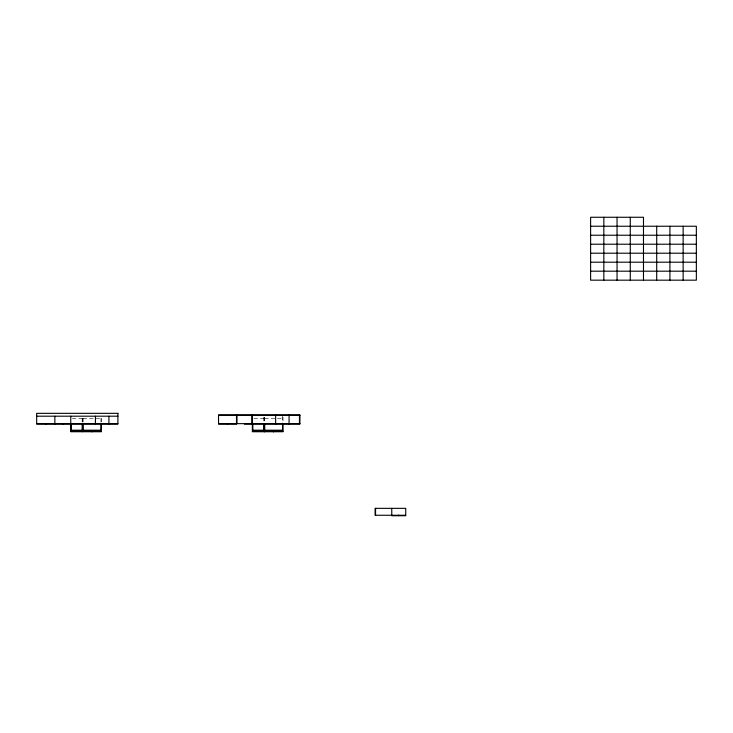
<?xml version="1.0" encoding="UTF-8"?>
<svg xmlns="http://www.w3.org/2000/svg" width="733" height="733" viewBox="0 0 733 733"><rect width="100%" height="100%" fill="white"/><g stroke="black" fill="none" stroke-linecap="round" stroke-linejoin="round"><path stroke-width="0.55" stroke-dasharray="3.67 2.75" d="M72.32 418.442L82.169 418.442M83.122 418.442L100.934 418.442M253.92 418.442L263.77 418.442M264.723 418.442L282.544 418.442M283.011 417.269L283.011 422.648M282.544 416.197L282.544 422.648M264.723 417.269L264.723 422.648M264.246 417.269L264.246 422.648M263.77 417.269L263.77 422.648M101.411 418.351L101.411 422.648M100.934 418.351L100.934 422.648M83.122 418.351L83.122 422.648M82.646 418.351L82.646 422.648M82.169 418.351L82.169 422.648"/><path stroke-width="1.1" d="M590.615 226.24L696.35 226.24L696.35 280.171L590.615 280.171L590.615 217.261L643.482 217.261L643.482 280.171M590.615 235.229L696.35 235.229M590.615 244.217L696.35 244.217M590.615 253.206L696.35 253.206M590.615 262.194L696.35 262.194M590.615 271.183L696.35 271.183M218.516 415.345L299.934 415.345M36.65 416.197L117.931 416.197M36.65 423.647L117.931 423.647M218.516 423.647L299.934 423.647M71.22 430.207L82.169 430.207M83.122 430.207L100.934 430.207M252.83 430.207L263.77 430.207M264.723 430.207L282.544 430.207M71.22 430.683L82.169 430.683M83.122 430.683L100.934 430.683M252.83 430.683L263.77 430.683M264.723 430.683L282.544 430.683M70.753 416.197L70.753 431.261L101.411 431.261M283.011 431.261L252.354 431.261L252.354 414.869M405.743 515.262L375.085 515.262L375.085 508.345L405.743 508.345L405.697 515.739L398.798 515.739L398.798 515.262M683.138 226.24L683.138 280.171M669.916 226.24L669.916 280.171M656.704 226.24L656.704 280.171M630.27 217.261L630.27 280.171M617.049 217.261L617.049 280.171M603.836 217.261L603.836 280.171M398.587 515.262L398.587 515.739L391.788 515.739L391.734 508.345M375.562 508.345L375.562 515.262M299.458 414.869L299.458 423.647M289.095 414.869L289.04 424.123M283.011 423.729L282.965 431.737L252.409 431.737L252.409 431.261M282.544 423.729L282.544 431.261M275.617 414.869L275.663 424.123M275.562 423.647L275.562 424.123M273.684 431.261L273.684 431.737M273.583 431.261L273.583 431.737M264.723 423.729L264.723 431.261M264.301 431.261L264.301 431.737M264.246 423.729L264.192 431.737M264.036 423.647L264.036 424.123M263.935 423.647L263.935 424.123M263.77 423.729L263.77 431.261M252.83 423.729L252.83 431.261M252.409 423.647L252.409 424.123M251.877 414.869L251.877 423.647M244.474 423.647L244.474 424.123L299.879 424.123L299.934 414.869L218.516 414.869L218.571 424.123L236.438 424.123L236.438 423.647M236.97 414.869L236.97 423.647M236.493 414.869L236.493 423.647M227.56 423.647L227.56 424.123M227.45 423.647L227.45 424.123M108.997 423.647L108.997 424.123M108.942 416.197L108.887 424.123M101.411 423.729L101.356 431.737L70.799 431.737L70.799 431.261M100.934 423.729L100.934 431.261M95.464 416.197L95.409 424.123M92.083 431.261L92.083 431.737M91.973 431.261L91.973 431.737M83.049 423.647L83.122 431.261M82.646 423.729L82.701 431.737M82.169 423.729L82.169 431.261M71.22 423.729L71.22 431.261M70.799 423.647L70.799 424.123M62.873 423.647L62.873 424.123M62.763 423.647L62.763 424.123M54.938 423.647L54.938 424.123M54.893 416.197L54.838 424.123M45.822 423.647L45.822 424.123M45.721 423.647L45.721 424.123M117.931 413.339L36.65 413.339L36.705 424.123L117.876 424.123L117.931 413.339"/></g></svg>
